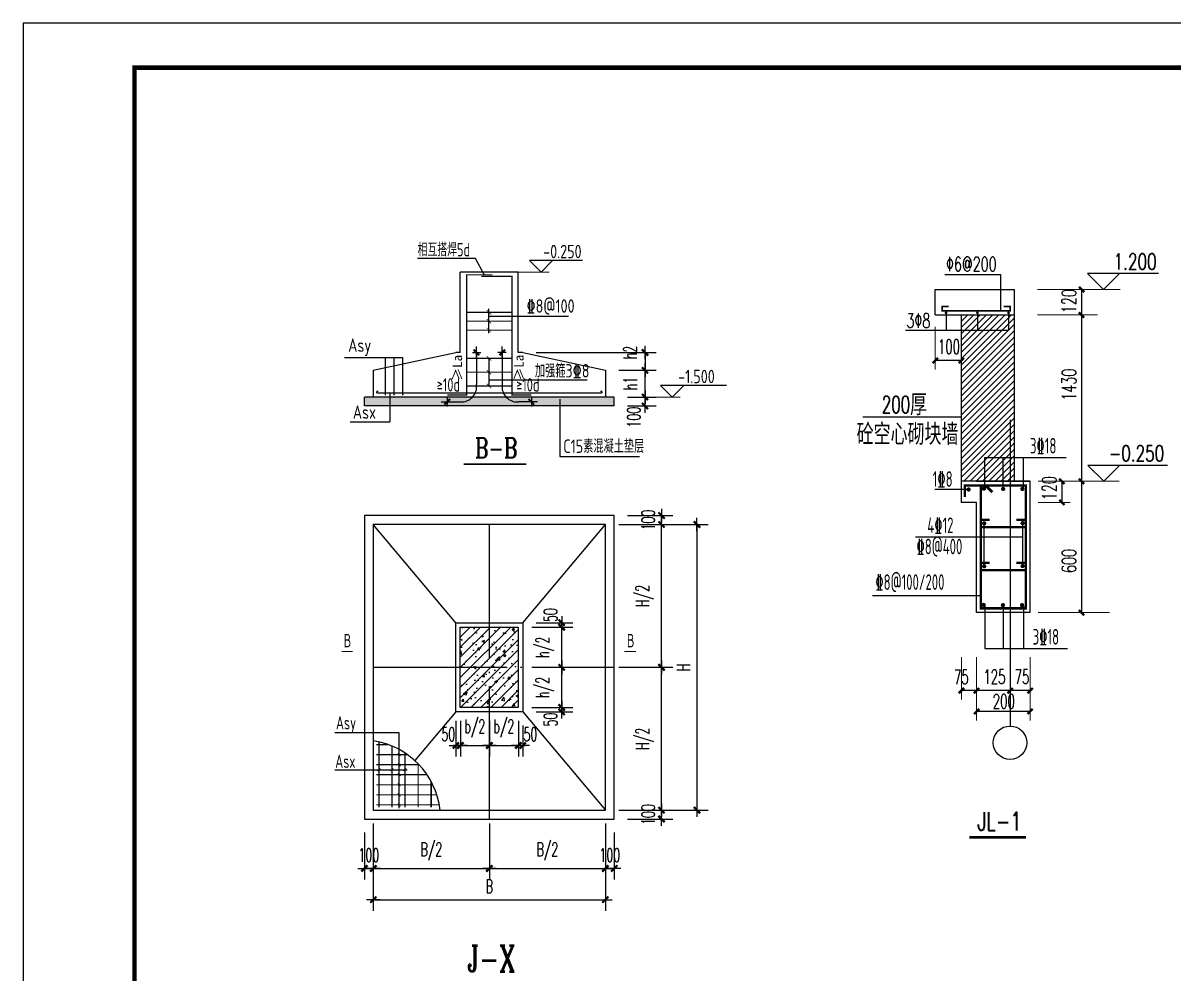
# Model space of a CAD drawing. Extents: x -307088 to 5640332, y -3541089 to -2181377.
# Drawn here: x 5555876 to 5581651, y -3151399 to -3130089 of the extents above; entities that cross this region are included whole.
import ezdxf
from ezdxf.enums import TextEntityAlignment as Align

# ---------------------------------------------------------------- set-up
doc = ezdxf.new("R2010")
doc.units = 0
doc.header["$LTSCALE"] = 100
doc.header["$MEASUREMENT"] = 0
doc.linetypes.add('2', pattern=[1850, 1200, -300, 50, -300])
doc.linetypes.add('DOTE', pattern=[2.42, 2, -0.2, 0.02, -0.2])
doc.layers.get('0').update_dxf_attribs({"linetype": 'CONTINUOUS'})
doc.layers.get('DEFPOINTS').update_dxf_attribs({"linetype": 'CONTINUOUS'})
for name, color, linetype in [('100', 9, 'CONTINUOUS'), ('201', 7, 'CONTINUOUS'), ('202', 1, 'CONTINUOUS'), ('205', 3, 'CONTINUOUS'), ('AXIS', 3, 'CONTINUOUS'), ('AXIS_TEXT', 7, 'CONTINUOUS'), ('DIM', 7, 'CONTINUOUS'), ('DOTE', 1, 'DOTE'), ('PUB_DIM', 3, 'CONTINUOUS'), ('PUB_TEXT', 7, 'CONTINUOUS'), ('PUB_TITLE', 4, 'CONTINUOUS'), ('中文', 2, 'CONTINUOUS'), ('轴线__点划线', 253, '2')]:
    doc.layers.add(name, color=color, linetype=linetype)
doc.layers.add('101', color=3, linetype='CONTINUOUS', lineweight=18)
doc.styles.add('_HZTXT', font='tssdeng.shx', dxfattribs={"width": 0.8, "bigfont": 'HZTXT.shx'})
doc.styles.add('_SIMPLEX', font='SIMPLEX.shx', dxfattribs={"width": 0.8})
doc.styles.add('_SIMPLEX1', font='SIMPLEX1.shx', dxfattribs={"width": 0.6})
doc.styles.add('COMPLEX', font='COMPLEX')
doc.styles.add('DIM_FONT', font='SIMPLEX.shx', dxfattribs={"width": 0.6, "bigfont": 'hztxt.shx'})
doc.styles.add('H1', font='')
doc.styles.get("Standard").update_dxf_attribs({"font": 'tssdeng.shx', "height": 3, "bigfont": 'tssdchn.shx'})
doc.styles.add('TSS', font='tssdeng.shx', dxfattribs={"width": 0.8, "height": 400, "bigfont": 'tssdchn.shx'})
doc.styles.get('H1').set_extended_font_data('SimSun')
doc.dimstyles.new('DIMN', dxfattribs={"dimtxt": 300, "dimasz": 1, "dimexe": 250, "dimexo": 300, "dimgap": 150, "dimtad": 1, "dimdec": 0, "dimzin": 0, "dimdsep": 46, "dimtxsty": 'DIM_FONT', "dimblk": '_DIMX', "dimcen": 0, "dimdle": 100, "dimclrt": 7, "dimadec": 0, "dimazin": 0, "dimtfac": 1, "dimtdec": 0, "dimtix": 1, "dimtmove": 2, "dimatfit": 3, "dimldrblk": '_DIMX', "dimfxl": 1, "dimtolj": 1, "dimtzin": 0, "dimarcsym": 0})

# ---------------------------------------------------------------- blocks, each defined once
blk = doc.blocks.new('_AXISO')
blk.add_circle((0, 0), 0.5)
at = {"layer": 'AXIS_TEXT', "style": 'COMPLEX', "width": 1.041667}
blk.add_attdef('A', text='', height=0.56, dxfattribs=at).set_placement((-0.25, -0.28), (0.25, -0.28), align=Align.FIT)
blk = doc.blocks.new('_DIMX')
blk.add_line((-150, 0), (150, 0))
at = {"const_width": 50}
blk.add_lwpolyline([(-70, -70), (70, 70)], dxfattribs=at)
blk = doc.blocks.new('*D287')
at = {"layer": 'DEFPOINTS', "color": 0, "transparency": 16777216}
for p in [(5567078, -3137471), (5568928, -3137871), (5569817, -3137871)]:
    blk.add_point(p, dxfattribs=at)
at = {"layer": 'PUB_DIM', "color": 0, "lineweight": -2, "transparency": 16777216}
for p, q in [((5567378, -3137471), (5570067, -3137471)), ((5569817, -3137472), (5569817, -3137870)), ((5569228, -3137871), (5570067, -3137871))]:
    blk.add_line(p, q, dxfattribs=at)
for p, rotation in [((5569817, -3137471), 90), ((5569817, -3137871), 270)]:
    blk.add_blockref('_DIMX', p, dxfattribs=dict(at, rotation=rotation))
at = {"layer": 'PUB_DIM', "color": 7, "transparency": 16777216, "insert": (5569484, -3137471), "char_height": 300, "attachment_point": 5, "rotation": 90, "style": 'DIM_FONT'}
blk.add_mtext('\\A1;h2', dxfattribs=at)
blk = doc.blocks.new('*D289')
at = {"layer": 'DEFPOINTS', "color": 0, "transparency": 16777216}
for p in [(5569128, -3138471), (5569817, -3138471), (5569128, -3138671)]:
    blk.add_point(p, dxfattribs=at)
at = {"layer": 'PUB_DIM', "color": 0, "lineweight": -2, "transparency": 16777216}
for p, q in [((5569428, -3138471), (5570067, -3138471)), ((5569817, -3138470), (5569817, -3138469)), ((5569817, -3138671), (5569817, -3138471)), ((5569428, -3138671), (5570067, -3138671)), ((5569817, -3138672), (5569817, -3138673))]:
    blk.add_line(p, q, dxfattribs=at)
for p, rotation in [((5569817, -3138471), 270), ((5569817, -3138671), 90)]:
    blk.add_blockref('_DIMX', p, dxfattribs=dict(at, rotation=rotation))
at = {"layer": 'PUB_DIM', "color": 7, "transparency": 16777216, "insert": (5569567, -3138921), "char_height": 300, "attachment_point": 5, "rotation": 90, "style": 'DIM_FONT'}
blk.add_mtext('\\A1;100', dxfattribs=at)
blk = doc.blocks.new('_ARCHTICK')
at = {"color": 0, "linetype": 'ByBlock', "const_width": 0.15}
blk.add_lwpolyline([(-0.5, -0.5), (0.5, 0.5)], dxfattribs=at)
blk = doc.blocks.new('*D290')
at = {"layer": 'DEFPOINTS', "color": 0, "transparency": 16777216}
for p in [(5568928, -3141327), (5568928, -3147727), (5570982, -3147727)]:
    blk.add_point(p, dxfattribs=at)
at = {"layer": 'PUB_DIM', "color": 0, "lineweight": -2, "transparency": 16777216}
for p, q in [((5569228, -3141327), (5571232, -3141327)), ((5570982, -3141328), (5570982, -3147726)), ((5569228, -3147727), (5571232, -3147727))]:
    blk.add_line(p, q, dxfattribs=at)
for p, rotation in [((5570982, -3141327), 90), ((5570982, -3147727), 270)]:
    blk.add_blockref('_DIMX', p, dxfattribs=dict(at, rotation=rotation))
at = {"layer": 'PUB_DIM', "color": 7, "transparency": 16777216, "insert": (5570682, -3144527), "char_height": 300, "attachment_point": 5, "rotation": 90, "style": 'DIM_FONT'}
blk.add_mtext('\\A1;H', dxfattribs=at)
blk = doc.blocks.new('*D291')
at = {"layer": 'DEFPOINTS', "color": 0, "transparency": 16777216}
for p in [(5568928, -3147727), (5570187, -3147727), (5569128, -3147927)]:
    blk.add_point(p, dxfattribs=at)
at = {"layer": 'PUB_DIM', "color": 0, "lineweight": -2, "transparency": 16777216}
for p, q in [((5569228, -3147727), (5570437, -3147727)), ((5570187, -3147726), (5570187, -3147725)), ((5570187, -3147927), (5570187, -3147727)), ((5569428, -3147927), (5570437, -3147927)), ((5570187, -3147928), (5570187, -3147929))]:
    blk.add_line(p, q, dxfattribs=at)
for p, rotation in [((5570187, -3147727), 270), ((5570187, -3147927), 90)]:
    blk.add_blockref('_DIMX', p, dxfattribs=dict(at, rotation=rotation))
at = {"layer": 'PUB_DIM', "color": 7, "transparency": 16777216, "insert": (5569887, -3147827), "char_height": 300, "attachment_point": 5, "rotation": 90, "style": 'DIM_FONT'}
blk.add_mtext('\\A1;100', dxfattribs=at)
blk = doc.blocks.new('*D292')
at = {"layer": 'DEFPOINTS', "color": 0, "transparency": 16777216}
for p in [(5568928, -3141327), (5569128, -3141127), (5570187, -3141127)]:
    blk.add_point(p, dxfattribs=at)
at = {"layer": 'PUB_DIM', "color": 0, "lineweight": -2, "transparency": 16777216}
for p, q in [((5569228, -3141327), (5570437, -3141327)), ((5569428, -3141127), (5570437, -3141127)), ((5570187, -3141126), (5570187, -3141125)), ((5570187, -3141327), (5570187, -3141127)), ((5570187, -3141328), (5570187, -3141329))]:
    blk.add_line(p, q, dxfattribs=at)
for p, rotation in [((5570187, -3141127), 270), ((5570187, -3141327), 90)]:
    blk.add_blockref('_DIMX', p, dxfattribs=dict(at, rotation=rotation))
at = {"layer": 'PUB_DIM', "color": 7, "transparency": 16777216, "insert": (5569887, -3141227), "char_height": 300, "attachment_point": 5, "rotation": 90, "style": 'DIM_FONT'}
blk.add_mtext('\\A1;100', dxfattribs=at)
blk = doc.blocks.new('*D293')
at = {"layer": 'DEFPOINTS', "color": 0, "transparency": 16777216}
for p in [(5568928, -3141327), (5570187, -3141327), (5568928, -3144527)]:
    blk.add_point(p, dxfattribs=at)
at = {"layer": 'PUB_DIM', "color": 0, "lineweight": -2, "transparency": 16777216}
for p, q in [((5569228, -3141327), (5570437, -3141327)), ((5570187, -3144526), (5570187, -3141328)), ((5569228, -3144527), (5570437, -3144527))]:
    blk.add_line(p, q, dxfattribs=at)
for p, rotation in [((5570187, -3141327), 90), ((5570187, -3144527), 270)]:
    blk.add_blockref('_DIMX', p, dxfattribs=dict(at, rotation=rotation))
at = {"layer": 'PUB_DIM', "color": 7, "transparency": 16777216, "insert": (5569808, -3142927), "char_height": 300, "attachment_point": 5, "rotation": 90, "style": 'DIM_FONT'}
blk.add_mtext('\\A1;H/2', dxfattribs=at)
blk = doc.blocks.new('*D294')
at = {"layer": 'DEFPOINTS', "color": 0, "transparency": 16777216}
for p in [(5568928, -3144527), (5570187, -3144527), (5568928, -3147727)]:
    blk.add_point(p, dxfattribs=at)
at = {"layer": 'PUB_DIM', "color": 0, "lineweight": -2, "transparency": 16777216}
for p, q in [((5569228, -3144527), (5570437, -3144527)), ((5570187, -3147726), (5570187, -3144528)), ((5569228, -3147727), (5570437, -3147727))]:
    blk.add_line(p, q, dxfattribs=at)
for p, rotation in [((5570187, -3144527), 90), ((5570187, -3147727), 270)]:
    blk.add_blockref('_DIMX', p, dxfattribs=dict(at, rotation=rotation))
at = {"layer": 'PUB_DIM', "color": 7, "transparency": 16777216, "insert": (5569808, -3146127), "char_height": 300, "attachment_point": 5, "rotation": 90, "style": 'DIM_FONT'}
blk.add_mtext('\\A1;H/2', dxfattribs=at)
blk = doc.blocks.new('*D296')
at = {"layer": 'DEFPOINTS', "color": 0, "transparency": 16777216}
for p in [(5568928, -3147727), (5569128, -3147927), (5569128, -3149034)]:
    blk.add_point(p, dxfattribs=at)
at = {"layer": 'PUB_DIM', "color": 0, "lineweight": -2, "transparency": 16777216}
for p, q in [((5568928, -3148027), (5568928, -3149284)), ((5569128, -3148227), (5569128, -3149284)), ((5568927, -3149034), (5568926, -3149034)), ((5568928, -3149034), (5569128, -3149034)), ((5569129, -3149034), (5569130, -3149034))]:
    blk.add_line(p, q, dxfattribs=at)
blk.add_blockref('_DIMX', (5568928, -3149034), dxfattribs=at)
at = {"layer": 'PUB_DIM', "color": 0, "lineweight": -2, "transparency": 16777216, "rotation": 180}
blk.add_blockref('_DIMX', (5569128, -3149034), dxfattribs=at)
at = {"layer": 'PUB_DIM', "color": 7, "transparency": 16777216, "insert": (5569028, -3148734), "char_height": 300, "attachment_point": 5, "style": 'DIM_FONT'}
blk.add_mtext('\\A1;100', dxfattribs=at)
blk = doc.blocks.new('*D297')
at = {"layer": 'DEFPOINTS', "color": 0, "transparency": 16777216}
for p in [(5566328, -3147727), (5568928, -3147727), (5568928, -3149034)]:
    blk.add_point(p, dxfattribs=at)
at = {"layer": 'PUB_DIM', "color": 0, "lineweight": -2, "transparency": 16777216}
for p, q in [((5566328, -3148027), (5566328, -3149284)), ((5568928, -3148027), (5568928, -3149284)), ((5566329, -3149034), (5568927, -3149034))]:
    blk.add_line(p, q, dxfattribs=at)
at = {"layer": 'PUB_DIM', "color": 0, "lineweight": -2, "transparency": 16777216, "rotation": 180}
blk.add_blockref('_DIMX', (5566328, -3149034), dxfattribs=at)
at = {"layer": 'PUB_DIM', "color": 0, "lineweight": -2, "transparency": 16777216}
blk.add_blockref('_DIMX', (5568928, -3149034), dxfattribs=at)
at = {"layer": 'PUB_DIM', "color": 7, "transparency": 16777216, "insert": (5567628, -3148655), "char_height": 300, "attachment_point": 5, "style": 'DIM_FONT'}
blk.add_mtext('\\A1;B/2', dxfattribs=at)
blk = doc.blocks.new('*D298')
at = {"layer": 'DEFPOINTS', "color": 0, "transparency": 16777216}
for p in [(5563728, -3147727), (5566328, -3147727), (5566328, -3149034)]:
    blk.add_point(p, dxfattribs=at)
at = {"layer": 'PUB_DIM', "color": 0, "lineweight": -2, "transparency": 16777216}
for p, q in [((5563728, -3148027), (5563728, -3149284)), ((5566328, -3148027), (5566328, -3149284)), ((5563729, -3149034), (5566327, -3149034))]:
    blk.add_line(p, q, dxfattribs=at)
at = {"layer": 'PUB_DIM', "color": 0, "lineweight": -2, "transparency": 16777216, "rotation": 180}
blk.add_blockref('_DIMX', (5563728, -3149034), dxfattribs=at)
at = {"layer": 'PUB_DIM', "color": 0, "lineweight": -2, "transparency": 16777216}
blk.add_blockref('_DIMX', (5566328, -3149034), dxfattribs=at)
at = {"layer": 'PUB_DIM', "color": 7, "transparency": 16777216, "insert": (5565028, -3148655), "char_height": 300, "attachment_point": 5, "style": 'DIM_FONT'}
blk.add_mtext('\\A1;B/2', dxfattribs=at)
blk = doc.blocks.new('*D299')
at = {"layer": 'DEFPOINTS', "color": 0, "transparency": 16777216}
for p in [(5563728, -3147727), (5563528, -3147927), (5563728, -3149034)]:
    blk.add_point(p, dxfattribs=at)
at = {"layer": 'PUB_DIM', "color": 0, "lineweight": -2, "transparency": 16777216}
for p, q in [((5563728, -3148027), (5563728, -3149284)), ((5563528, -3148227), (5563528, -3149284)), ((5563527, -3149034), (5563526, -3149034)), ((5563528, -3149034), (5563728, -3149034)), ((5563729, -3149034), (5563730, -3149034))]:
    blk.add_line(p, q, dxfattribs=at)
blk.add_blockref('_DIMX', (5563528, -3149034), dxfattribs=at)
at = {"layer": 'PUB_DIM', "color": 0, "lineweight": -2, "transparency": 16777216, "rotation": 180}
blk.add_blockref('_DIMX', (5563728, -3149034), dxfattribs=at)
at = {"layer": 'PUB_DIM', "color": 7, "transparency": 16777216, "insert": (5563628, -3148734), "char_height": 300, "attachment_point": 5, "style": 'DIM_FONT'}
blk.add_mtext('\\A1;100', dxfattribs=at)
blk = doc.blocks.new('*D300')
at = {"layer": 'DEFPOINTS', "color": 0, "transparency": 16777216}
for p in [(5566978, -3143627), (5567078, -3143527), (5567950, -3143527)]:
    blk.add_point(p, dxfattribs=at)
at = {"layer": 'PUB_DIM', "color": 0, "lineweight": -2, "transparency": 16777216}
for p, q in [((5567278, -3143627), (5568200, -3143627)), ((5567378, -3143527), (5568200, -3143527)), ((5567950, -3143526), (5567950, -3143525)), ((5567950, -3143627), (5567950, -3143527)), ((5567950, -3143628), (5567950, -3143629))]:
    blk.add_line(p, q, dxfattribs=at)
for p, rotation in [((5567950, -3143527), 270), ((5567950, -3143627), 90)]:
    blk.add_blockref('_DIMX', p, dxfattribs=dict(at, rotation=rotation))
at = {"layer": 'PUB_DIM', "color": 7, "transparency": 16777216, "insert": (5567700, -3143357), "char_height": 300, "attachment_point": 5, "rotation": 90, "style": 'DIM_FONT'}
blk.add_mtext('\\A1;50', dxfattribs=at)
blk = doc.blocks.new('*D301')
at = {"layer": 'DEFPOINTS', "color": 0, "transparency": 16777216}
for p in [(5566978, -3143627), (5567950, -3143627), (5566978, -3144527)]:
    blk.add_point(p, dxfattribs=at)
at = {"layer": 'PUB_DIM', "color": 0, "lineweight": -2, "transparency": 16777216}
for p, q in [((5567278, -3143627), (5568200, -3143627)), ((5567950, -3144526), (5567950, -3143628)), ((5567278, -3144527), (5568200, -3144527))]:
    blk.add_line(p, q, dxfattribs=at)
for p, rotation in [((5567950, -3143627), 90), ((5567950, -3144527), 270)]:
    blk.add_blockref('_DIMX', p, dxfattribs=dict(at, rotation=rotation))
at = {"layer": 'PUB_DIM', "color": 7, "transparency": 16777216, "insert": (5567571, -3144077), "char_height": 300, "attachment_point": 5, "rotation": 90, "style": 'DIM_FONT'}
blk.add_mtext('\\A1;h/2', dxfattribs=at)
blk = doc.blocks.new('*D302')
at = {"layer": 'DEFPOINTS', "color": 0, "transparency": 16777216}
for p in [(5566978, -3144527), (5567950, -3144527), (5566978, -3145427)]:
    blk.add_point(p, dxfattribs=at)
at = {"layer": 'PUB_DIM', "color": 0, "lineweight": -2, "transparency": 16777216}
for p, q in [((5567278, -3144527), (5568200, -3144527)), ((5567950, -3145426), (5567950, -3144528)), ((5567278, -3145427), (5568200, -3145427))]:
    blk.add_line(p, q, dxfattribs=at)
for p, rotation in [((5567950, -3144527), 90), ((5567950, -3145427), 270)]:
    blk.add_blockref('_DIMX', p, dxfattribs=dict(at, rotation=rotation))
at = {"layer": 'PUB_DIM', "color": 7, "transparency": 16777216, "insert": (5567571, -3144977), "char_height": 300, "attachment_point": 5, "rotation": 90, "style": 'DIM_FONT'}
blk.add_mtext('\\A1;h/2', dxfattribs=at)
blk = doc.blocks.new('*D303')
at = {"layer": 'DEFPOINTS', "color": 0, "transparency": 16777216}
for p in [(5566978, -3145427), (5567950, -3145427), (5567078, -3145527)]:
    blk.add_point(p, dxfattribs=at)
at = {"layer": 'PUB_DIM', "color": 0, "lineweight": -2, "transparency": 16777216}
for p, q in [((5567278, -3145427), (5568200, -3145427)), ((5567950, -3145426), (5567950, -3145425)), ((5567950, -3145527), (5567950, -3145427)), ((5567378, -3145527), (5568200, -3145527)), ((5567950, -3145528), (5567950, -3145529))]:
    blk.add_line(p, q, dxfattribs=at)
for p, rotation in [((5567950, -3145427), 270), ((5567950, -3145527), 90)]:
    blk.add_blockref('_DIMX', p, dxfattribs=dict(at, rotation=rotation))
at = {"layer": 'PUB_DIM', "color": 7, "transparency": 16777216, "insert": (5567700, -3145697), "char_height": 300, "attachment_point": 5, "rotation": 90, "style": 'DIM_FONT'}
blk.add_mtext('\\A1;50', dxfattribs=at)
blk = doc.blocks.new('*D304')
at = {"layer": 'DEFPOINTS', "color": 0, "transparency": 16777216}
for p in [(5566978, -3145427), (5567078, -3145527), (5567078, -3146278)]:
    blk.add_point(p, dxfattribs=at)
at = {"layer": 'PUB_DIM', "color": 0, "lineweight": -2, "transparency": 16777216}
for p, q in [((5566978, -3145727), (5566978, -3146528)), ((5567078, -3145827), (5567078, -3146528)), ((5566977, -3146278), (5566976, -3146278)), ((5566978, -3146278), (5567078, -3146278)), ((5567079, -3146278), (5567080, -3146278))]:
    blk.add_line(p, q, dxfattribs=at)
blk.add_blockref('_DIMX', (5566978, -3146278), dxfattribs=at)
at = {"layer": 'PUB_DIM', "color": 0, "lineweight": -2, "transparency": 16777216, "rotation": 180}
blk.add_blockref('_DIMX', (5567078, -3146278), dxfattribs=at)
at = {"layer": 'PUB_DIM', "color": 7, "transparency": 16777216, "insert": (5567248, -3146028), "char_height": 300, "attachment_point": 5, "style": 'DIM_FONT'}
blk.add_mtext('\\A1;50', dxfattribs=at)
blk = doc.blocks.new('*D305')
at = {"layer": 'DEFPOINTS', "color": 0, "transparency": 16777216}
for p in [(5566328, -3145427), (5566978, -3145427), (5566978, -3146278)]:
    blk.add_point(p, dxfattribs=at)
at = {"layer": 'PUB_DIM', "color": 0, "lineweight": -2, "transparency": 16777216}
for p, q in [((5566328, -3145727), (5566328, -3146528)), ((5566978, -3145727), (5566978, -3146528)), ((5566327, -3146278), (5566326, -3146278)), ((5566328, -3146278), (5566978, -3146278)), ((5566979, -3146278), (5566980, -3146278))]:
    blk.add_line(p, q, dxfattribs=at)
blk.add_blockref('_DIMX', (5566328, -3146278), dxfattribs=at)
at = {"layer": 'PUB_DIM', "color": 0, "lineweight": -2, "transparency": 16777216, "rotation": 180}
blk.add_blockref('_DIMX', (5566978, -3146278), dxfattribs=at)
at = {"layer": 'PUB_DIM', "color": 7, "transparency": 16777216, "insert": (5566653, -3145899), "char_height": 300, "attachment_point": 5, "style": 'DIM_FONT'}
blk.add_mtext('\\A1;b/2', dxfattribs=at)
blk = doc.blocks.new('*D306')
at = {"layer": 'DEFPOINTS', "color": 0, "transparency": 16777216}
for p in [(5565678, -3145427), (5566328, -3145427), (5566328, -3146278)]:
    blk.add_point(p, dxfattribs=at)
at = {"layer": 'PUB_DIM', "color": 0, "lineweight": -2, "transparency": 16777216}
for p, q in [((5565678, -3145727), (5565678, -3146528)), ((5566328, -3145727), (5566328, -3146528)), ((5565677, -3146278), (5565676, -3146278)), ((5565678, -3146278), (5566328, -3146278)), ((5566329, -3146278), (5566330, -3146278))]:
    blk.add_line(p, q, dxfattribs=at)
blk.add_blockref('_DIMX', (5565678, -3146278), dxfattribs=at)
at = {"layer": 'PUB_DIM', "color": 0, "lineweight": -2, "transparency": 16777216, "rotation": 180}
blk.add_blockref('_DIMX', (5566328, -3146278), dxfattribs=at)
at = {"layer": 'PUB_DIM', "color": 7, "transparency": 16777216, "insert": (5566003, -3145899), "char_height": 300, "attachment_point": 5, "style": 'DIM_FONT'}
blk.add_mtext('\\A1;b/2', dxfattribs=at)
blk = doc.blocks.new('*D307')
at = {"layer": 'DEFPOINTS', "color": 0, "transparency": 16777216}
for p in [(5565578, -3145427), (5565678, -3145427), (5565678, -3146278)]:
    blk.add_point(p, dxfattribs=at)
at = {"layer": 'PUB_DIM', "color": 0, "lineweight": -2, "transparency": 16777216}
for p, q in [((5565578, -3145727), (5565578, -3146528)), ((5565678, -3145727), (5565678, -3146528)), ((5565577, -3146278), (5565576, -3146278)), ((5565578, -3146278), (5565678, -3146278)), ((5565679, -3146278), (5565680, -3146278))]:
    blk.add_line(p, q, dxfattribs=at)
blk.add_blockref('_DIMX', (5565578, -3146278), dxfattribs=at)
at = {"layer": 'PUB_DIM', "color": 0, "lineweight": -2, "transparency": 16777216, "rotation": 180}
blk.add_blockref('_DIMX', (5565678, -3146278), dxfattribs=at)
at = {"layer": 'PUB_DIM', "color": 7, "transparency": 16777216, "insert": (5565408, -3146028), "char_height": 300, "attachment_point": 5, "style": 'DIM_FONT'}
blk.add_mtext('\\A1;50', dxfattribs=at)

msp = doc.modelspace()

# ---------------------------------------------------------------- hatches: boundary and pattern name
h = msp.add_hatch()
h.set_pattern_fill('ANSI31', color=256, scale=792, style=0)
h.set_pattern_definition([(45, (5940042.75, -2046854.02), (-70.003571, 70.003571), [])])
h.paths.add_polyline_path([(5578095.1, -3136624.8), (5577963.8, -3136624.8), (5577963.8, -3136974.9), (5576907.1, -3136974.9), (5576907.1, -3140352.3), (5577090, -3140352.3), (5577090, -3139818.9), (5578095.1, -3139818.9)])
h.paths.add_polyline_path([(5577087.9, -3136624.8), (5576945.2, -3136624.8), (5576907.1, -3136624.8), (5576907.1, -3136974.9), (5577087.9, -3136974.9)], flags=17)
h.paths.add_polyline_path([(5577500.7, -3136624.8), (5577087.9, -3136624.8), (5577087.9, -3136974.9), (5577500.7, -3136974.9)], flags=17)
h.paths.add_polyline_path([(5577963.8, -3136624.8), (5577500.7, -3136624.8), (5577500.7, -3136974.9), (5577963.8, -3136974.9)], flags=16)
h.paths.add_polyline_path([(5577500.1, -3139818.9), (5577090, -3139818.9), (5577090, -3140352.3), (5577500.1, -3140352.3)], flags=16)
h.paths.add_polyline_path([(5577946.1, -3139818.9), (5577500.1, -3139818.9), (5577500.1, -3140352.3), (5577946.1, -3140352.3)], flags=16)
h.paths.add_polyline_path([(5578095.1, -3139818.9), (5577946.1, -3139818.9), (5577946.1, -3140352.3), (5578095.1, -3140352.3)])
at = {"ltscale": 2}
h = msp.add_hatch(dxfattribs=at)
h.set_pattern_fill('AN33C', color=256, scale=250, style=0)
h.set_pattern_definition([(50, (4183650.53, -2771890.95), (179.315046, -15.688034), [18.75, -206.25]), (355, (4183650.53, -2771890.95), (-34.687833, 188.048033), [15, -165]), (100.4514, (4183665.47, -2771892.25), (144.627345, 172.359886), [15.935047, -175.285528]), (46.1842, (4183650.53, -2771840.95), (266.810262, -41.379754), [28.125, -309.375]), (96.6356, (4183672.76, -2771844.4), (233.665676, 243.52947), [23.90257, -262.92825]), (351.1842, (4183650.53, -2771840.95), (233.665486, 243.52965), [22.5, -247.5]), (21, (4183675.53, -2771853.45), (149.226763, -100.654723), [18.75, -206.25]), (326, (4183675.53, -2771853.45), (60.828833, 181.287511), [15, -165]), (71.4514, (4183687.96, -2771861.83), (210.055657, 80.632624), [15.935047, -175.285528]), (37.5, (4183650.53, -2771890.95), (3.0399638, 83.2234635), [0, -163, 0, -167.5, 0, -165.625]), (7.5, (4183650.53, -2771890.95), (65.7673844, 98.602928), [0, -95.5, 0, -159.25, 0, -63.125]), (327.5, (4183594.78, -2771890.95), (133.455609, -5.638718), [0, -62.5, 0, -195, 0, -258.75]), (317.5, (4183569.78, -2771890.95), (145.796542, 25.026246), [0, -81.25, 0, -129.5, 0, -183.75])])
h.paths.add_polyline_path([(5569127.9, -3138671), (5563527.9, -3138671), (5563527.9, -3138471), (5569127.9, -3138471)])
h = msp.add_hatch(dxfattribs=at)
h.set_pattern_fill('AN31C', color=256, scale=800, style=0)
h.set_pattern_definition([(45, (106341.26, -1626249.1), (-113.137085, 113.137085), []), (50, (106341.26, -1626249.1), (573.808146, -50.201708), [60, -660]), (355, (106341.26, -1626249.1), (-111.001067, 601.75371), [48, -528]), (100.4514, (106389.1, -1626253.3), (462.807505, 551.551634), [50.99215, -560.91369]), (46.1842, (106341.26, -1626089.1), (853.79284, -132.41521), [90, -990]), (96.6356, (106412.4, -1626100.1), (747.73016, 779.2943), [76.48823, -841.3704]), (351.1842, (106341.3, -1626089.1), (747.72956, 779.29488), [72, -792]), (21, (106421.26, -1626129.1), (477.52564, -322.095113), [60, -660]), (326, (106421.26, -1626129.1), (194.652266, 580.120036), [48, -528]), (71.4514, (106461.05, -1626155.95), (672.178103, 258.0244), [50.99215, -560.91369]), (37.5, (106341.26, -1626249.1), (9.727884, 266.315083), [0, -521.6, 0, -536, 0, -530]), (7.5, (106341.26, -1626249.1), (210.45563, 315.52937), [0, -305.6, 0, -509.6, 0, -202]), (327.5, (106162.86, -1626249.1), (427.057949, -18.043897), [0, -200, 0, -624, 0, -828]), (317.5, (106082.86, -1626249.1), (466.548935, 80.083986), [0, -260, 0, -414.4, 0, -588])])
h.paths.add_polyline_path([(5565677.9, -3145427.1), (5565677.9, -3143627.1), (5566977.9, -3143627.1), (5566977.9, -3145427.1)])

# ---------------------------------------------------------------- linework, layer by layer
for p, q in [((5568415.4, -3135411.8), (5567227.3, -3135411.8)), ((5567227.3, -3135411.8), (5567486.4, -3135671)), ((5567486.4, -3135671), (5567745.5, -3135411.8)), ((5576323.2, -3136060.4), (5578095.1, -3136060.4)), ((5576323.2, -3136630.6), (5576323.2, -3136060.4)), ((5578095.1, -3139389.4), (5578095.1, -3136060.4)), ((5576323.2, -3136630.6), (5578095.1, -3136630.6)), ((5576907.1, -3140358), (5576907.1, -3136630.6)), ((5578095.1, -3140358), (5578095.1, -3136630.6)), ((5565951.1, -3137471.3), (5566140.2, -3137471.3)), ((5566704.6, -3137471.3), (5566515.5, -3137471.3)), ((5570166.6, -3138211.8), (5570425.7, -3138471)), ((5571643.1, -3138211.8), (5570166.6, -3138211.8)), ((5570425.7, -3138471), (5570684.8, -3138211.8)), ((5565385, -3138486.1), (5565385, -3138680.4)), ((5567270.7, -3138486.1), (5567270.7, -3138680.4)), ((5578448.3, -3140358), (5576907.1, -3140358)), ((5576907.1, -3140833.2), (5576907.1, -3140358)), ((5578448.3, -3143299.8), (5578448.3, -3140358)), ((5577248.3, -3140833.2), (5576907.1, -3140833.2)), ((5577248.3, -3143299.8), (5577248.3, -3140833.2)), ((5577417.5, -3142263.7), (5577417.5, -3141296.2)), ((5578279.3, -3141295.2), (5578279.3, -3142265.4)), ((5578279.3, -3141607.3), (5575879.3, -3141607.3)), ((5574914.3, -3142918.5), (5577343.3, -3142918.5)), ((5578448.3, -3143299.8), (5577248.3, -3143299.8))]:
    msp.add_line(p, q)
for p, q in [((5566977.9, -3135671), (5565677.9, -3135671)), ((5565677.9, -3137471), (5565677.9, -3135671)), ((5566977.9, -3137471), (5566977.9, -3135671)), ((5566319.1, -3137035.8), (5566319.1, -3136492.9)), ((5566319.1, -3136657.3), (5568100.4, -3136657.3)), ((5563727.9, -3137871), (5565577.9, -3137471)), ((5565677.9, -3137471), (5565577.9, -3137471)), ((5567077.9, -3137471), (5566977.9, -3137471)), ((5567077.9, -3137471), (5568927.9, -3137871)), ((5563727.9, -3137871), (5563727.9, -3138471)), ((5568927.9, -3137871), (5568927.9, -3138471)), ((5563527.9, -3138671), (5563527.9, -3138471)), ((5569127.9, -3138471), (5563527.9, -3138471)), ((5569127.9, -3138671), (5569127.9, -3138471)), ((5569127.9, -3138671), (5563527.9, -3138671)), ((5565520, -3138577.6), (5565676.9, -3138577.6)), ((5567135.7, -3138577.6), (5566978.8, -3138577.6)), ((5563527.9, -3141127.1), (5563527.9, -3147927.1)), ((5569127.9, -3141127.1), (5563527.9, -3141127.1)), ((5565577.9, -3143527.1), (5563727.9, -3141327.1)), ((5563727.9, -3141327.1), (5563727.9, -3147727.1)), ((5568927.9, -3141327.1), (5563727.9, -3141327.1)), ((5567077.9, -3143527.1), (5568927.9, -3141327.1)), ((5568927.9, -3147727.1), (5568927.9, -3141327.1)), ((5569127.9, -3147927.1), (5569127.9, -3141127.1)), ((5565577.9, -3145527.1), (5565577.9, -3143527.1)), ((5565577.9, -3143527.1), (5567077.9, -3143527.1)), ((5565677.9, -3145427.1), (5565677.9, -3143627.1)), ((5565677.9, -3143627.1), (5566977.9, -3143627.1)), ((5566977.9, -3143627.1), (5566977.9, -3145427.1)), ((5567077.9, -3143527.1), (5567077.9, -3145527.1)), ((5566977.9, -3145427.1), (5565677.9, -3145427.1)), ((5565577.9, -3145527.1), (5564660.8, -3146617.6)), ((5567077.9, -3145527.1), (5565577.9, -3145527.1)), ((5567077.9, -3145527.1), (5568927.9, -3147727.1)), ((5563727.9, -3147727.1), (5568927.9, -3147727.1)), ((5563527.9, -3147927.1), (5569127.9, -3147927.1))]:
    msp.add_line(p, q, dxfattribs=at)
at = {"linetype": 'Continuous'}
for p, q in [((5576565.5, -3136573.6), (5576565.5, -3136980.7)), ((5577267.3, -3136573.6), (5577267.3, -3136980.7)), ((5577963.8, -3136573.6), (5577963.8, -3136980.7)), ((5577963.8, -3136980.7), (5575658.4, -3136980.7)), ((5566319.1, -3137603.1), (5566319.1, -3138225.7)), ((5566319.1, -3138082.6), (5568518.2, -3138082.6)), ((5576907.1, -3138922.7), (5574696.2, -3138922.7)), ((5577248.3, -3140358), (5578448.3, -3140358))]:
    msp.add_line(p, q, dxfattribs=at)
at = {"color": 0, "linetype": 'ByBlock'}
for p, q in [((5566040, -3137472.2), (5566040, -3138191.7)), ((5566615.7, -3137472.2), (5566615.7, -3138191.7))]:
    msp.add_line(p, q, dxfattribs=at)
for points in [[(5566221.6, -3135742.1), (5566017.5, -3135368.1), (5564721.2, -3135368.1)], [(5581323.9, -3135704.7), (5579737.8, -3135704.7), (5580093.5, -3136060.4), (5580449.2, -3135704.7)], [(5577431.2, -3140499.9), (5577431.2, -3139824.6), (5579256.9, -3139824.6)], [(5577841.3, -3140499.9), (5577841.3, -3139824.6)], [(5578299.3, -3140499.9), (5578299.3, -3139824.6)], [(5581530.5, -3140002.3), (5579742, -3140002.3), (5580097.7, -3140358), (5580453.4, -3140002.3)], [(5577082.1, -3140541.9), (5576309.3, -3140541.9)]]:
    msp.add_lwpolyline(points)
at = {"linetype": 'Continuous'}
msp.add_lwpolyline([(5576538.6, -3135721.5), (5577787.7, -3135721.5), (5577787.7, -3136536.7)], dxfattribs=at)
msp.add_lwpolyline([(5577857.5, -3136441.7, 35.6, 35.6, 0), (5578000.1, -3136441.7, 35.6, 35.6, 0), (5578000.1, -3136536.7, 35.6, 35.6, 0), (5576479.8, -3136536.7, 35.6, 35.6, 0), (5576479.8, -3136441.7, 35.6, 35.6, 0), (5576622.3, -3136441.7, 0, 0, 0)], format="xyseb", dxfattribs=at)
at = {"linetype": 'Continuous', "const_width": 29.7}
for points in [[(5576550.3, -3136583.5, 1), (5576580, -3136583.5, 1)], [(5577252.1, -3136583.5, 1), (5577281.8, -3136583.5, 1)], [(5577950.5, -3136583.5, 1), (5577980.2, -3136583.5, 1)]]:
    msp.add_lwpolyline(points, format="xyb", close=True, dxfattribs=at)
at = {"color": 1, "const_width": 53.5, "elevation": 0}
for points in [[(5577431.2, -3140453.1), (5577343.3, -3140453.1), (5577343.3, -3143204.8), (5578353.2, -3143204.8), (5578353.2, -3140453.1), (5576988, -3140453.1), (5576988, -3140711.5)], [(5577545.3, -3141222.4), (5577343.3, -3141222.4), (5577343.3, -3141388.6), (5578353.2, -3141388.6), (5578353.2, -3141222.4), (5578139.3, -3141222.4)], [(5577545.3, -3142184.7), (5577343.3, -3142184.7), (5577343.3, -3142350.9), (5578353.2, -3142350.9), (5578353.2, -3142184.7), (5578139.3, -3142184.7)]]:
    msp.add_lwpolyline(points, dxfattribs=at)
at = {"color": 1, "const_width": 47.5}
for points in [[(5577046.3, -3140542.1, 1), (5577093.8, -3140542.1, 1)], [(5577436.1, -3140523.2, 1), (5577388.6, -3140523.2, 1)], [(5577868.3, -3140529.4, 1), (5577820.8, -3140529.4, 1)], [(5578297.9, -3140529.4, 1), (5578250.4, -3140529.4, 1)]]:
    msp.add_lwpolyline(points, format="xyb", close=True, dxfattribs=at)
at = {"color": 1, "const_width": 53.5, "elevation": 0}
msp.add_lwpolyline([(5578353.2, -3143204.8), (5578353.2, -3140453.1), (5577343.3, -3140453.1), (5577343.3, -3143204.8)], close=True, dxfattribs=at)
at = {"color": 1, "const_width": 53.5}
for points in [[(5577444.8, -3140453.1), (5577596.6, -3140604.9)], [(5577482.4, -3140476.8), (5577603.5, -3140598)]]:
    msp.add_lwpolyline(points, dxfattribs=at)
at = {"color": 1, "const_width": 47.5, "elevation": 0}
for points in [[(5577393.7, -3141301.4, 1), (5577441.3, -3141301.4, 1)], [(5578255.5, -3141295.2, 1), (5578303, -3141295.2, 1)], [(5577393.7, -3142263.7, 1), (5577441.3, -3142263.7, 1)], [(5578255.5, -3142257.5, 1), (5578303, -3142257.5, 1)], [(5577429.9, -3143128.5, -1), (5577382.4, -3143128.5, -1)], [(5577862.2, -3143134.6, -1), (5577814.6, -3143134.6, -1)], [(5578291.7, -3143134.6, -1), (5578244.2, -3143134.6, -1)]]:
    msp.add_lwpolyline(points, format="xyb", close=True, dxfattribs=at)
at = {"elevation": 0}
for points in [[(5577431.2, -3143157.9), (5577431.2, -3144102.1), (5579284.9, -3144102.1)], [(5577841.3, -3143157.9), (5577841.3, -3144102.1)], [(5578299.3, -3143157.9), (5578299.3, -3144102.1)]]:
    msp.add_lwpolyline(points, dxfattribs=at)
at = {"const_width": 20.2}
for points in [[(5563018, -3144173.8), (5563265.6, -3144173.8)], [(5569353.8, -3144173.8), (5569616.7, -3144173.8)]]:
    msp.add_lwpolyline(points, dxfattribs=at)
at = {"const_width": 59.4, "elevation": 0}
msp.add_lwpolyline([(5577084, -3148339), (5578352.3, -3148339)], dxfattribs=at)
for centre, start, end in [((5565705.9, -3138241.1), 265.06943, 8.42683), ((5566949.8, -3138241.1), 171.57317, 274.93057)]:
    msp.add_arc(centre, 337.7, start, end)
at = {"layer": '100'}
for p, q in [((5579601.5, -3136060.4), (5579601.5, -3143301.2)), ((5576907.1, -3137649.9), (5576323.2, -3137649.9)), ((5579159.5, -3140358), (5579159.5, -3140833.2)), ((5578461.3, -3145049.6), (5576907.1, -3145049.6)), ((5578461.3, -3145515.7), (5577248.3, -3145515.7))]:
    msp.add_line(p, q, dxfattribs=at)
at = {"layer": '100', "const_width": 53.5}
for points in [[(5579542.1, -3136001), (5579660.9, -3136119.8)], [(5579542.1, -3136001), (5579660.9, -3136119.8)], [(5579542.1, -3136571.2), (5579660.9, -3136690)], [(5579542.1, -3136571.2), (5579660.9, -3136690)], [(5576382.6, -3137590.5), (5576263.8, -3137709.3)], [(5576382.6, -3137590.5), (5576263.8, -3137709.3)], [(5576966.5, -3137590.5), (5576847.7, -3137709.3)], [(5576966.5, -3137590.5), (5576847.7, -3137709.3)], [(5579100.1, -3140298.6), (5579218.9, -3140417.4)], [(5579100.1, -3140298.6), (5579218.9, -3140417.4)], [(5579542.1, -3140298.6), (5579660.9, -3140417.4)], [(5579542.1, -3140298.6), (5579660.9, -3140417.4)], [(5579100.1, -3140773.8), (5579218.9, -3140892.6)], [(5579100.1, -3140773.8), (5579218.9, -3140892.6)], [(5576966.5, -3144990.2), (5576847.7, -3145109)], [(5576966.5, -3144990.2), (5576847.7, -3145109)]]:
    msp.add_lwpolyline(points, dxfattribs=at)
at = {"layer": '100', "const_width": 53.5, "elevation": 0}
for points in [[(5579542.1, -3143241.8), (5579660.9, -3143360.6)], [(5579542.1, -3143241.8), (5579660.9, -3143360.6)], [(5577307.7, -3144990.2), (5577188.9, -3145109)], [(5577307.7, -3144990.2), (5577188.9, -3145109)], [(5578057.7, -3144990.2), (5577938.9, -3145109)], [(5578057.7, -3144990.2), (5577938.9, -3145109)], [(5578507.7, -3144990.2), (5578388.9, -3145109)], [(5578507.7, -3144990.2), (5578388.9, -3145109)], [(5577307.7, -3145456.3), (5577188.9, -3145575.1)], [(5577307.7, -3145456.3), (5577188.9, -3145575.1)], [(5578507.7, -3145456.3), (5578388.9, -3145575.1)], [(5578507.7, -3145456.3), (5578388.9, -3145575.1)]]:
    msp.add_lwpolyline(points, dxfattribs=at)
at = {"layer": '101'}
for p, q in [((5566977.9, -3135671), (5567667.4, -3135671)), ((5578617, -3136060.4), (5580226.9, -3136060.4)), ((5578617, -3136060.4), (5580226.9, -3136060.4)), ((5578617, -3136060.4), (5580468.6, -3136060.4)), ((5578617, -3136630.6), (5579937.3, -3136630.6)), ((5578617, -3136630.6), (5579937.3, -3136630.6)), ((5578617, -3136630.6), (5579960.9, -3136630.6)), ((5578617, -3136630.6), (5579960.9, -3136630.6)), ((5576323.2, -3136897.2), (5576323.2, -3137850.7)), ((5576323.2, -3136897.2), (5576323.2, -3137850.7)), ((5576323.2, -3136897.2), (5576323.2, -3137850.7)), ((5576907.1, -3136897.2), (5576907.1, -3137850.7)), ((5576907.1, -3136897.2), (5576907.1, -3137850.7)), ((5576907.1, -3136897.2), (5576907.1, -3137850.7)), ((5569917.1, -3138471), (5570606.6, -3138471)), ((5578629, -3140358), (5580226.9, -3140358)), ((5578629, -3140358), (5580447.2, -3140358)), ((5578629, -3140833.2), (5579344.5, -3140833.2)), ((5578629, -3143301.2), (5580226.9, -3143301.2)), ((5576907.1, -3144297), (5576907.1, -3145250.4)), ((5576907.1, -3144297), (5576907.1, -3145250.4)), ((5576907.1, -3144297), (5576907.1, -3145250.4)), ((5577248.3, -3144297), (5577248.3, -3145250.4)), ((5577248.3, -3144297), (5577248.3, -3145250.4)), ((5577998.3, -3144297), (5577998.3, -3145250.4)), ((5578448.3, -3144297), (5578448.3, -3145250.4)), ((5577248.3, -3144763), (5577248.3, -3145716.5)), ((5577248.3, -3144763), (5577248.3, -3145716.5)), ((5578448.3, -3144763), (5578448.3, -3145716.5))]:
    msp.add_line(p, q, dxfattribs=at)
at = {"layer": '101', "linetype": 'Continuous'}
msp.add_line((5576945.2, -3136630.6), (5578095.1, -3136630.6), dxfattribs=at)
at = {"layer": '201'}
msp.add_arc((5563479.5, -3147912.9), 1753, 6.08385, 81.85585, dxfattribs=at)
at = {"layer": '202'}
for points, const_width in [([(5566392.7, -3135733.1), (5565821.3, -3135732.8), (5565821.3, -3138424.9), (5565388.2, -3138424.9)], 27), ([(5567267.6, -3138424.9), (5566834.4, -3138424.9), (5566834.4, -3135764.4), (5566151.9, -3135764.4)], 27), ([(5565803.9, -3136571), (5566834.4, -3136571)], 27), ([(5565803.9, -3136771), (5566834.4, -3136771)], 27), ([(5565803.9, -3136971), (5566834.4, -3136971)], 27), ([(5565803.9, -3137603.1), (5566834.4, -3137603.1)], 27), ([(5565803.9, -3137914.1), (5566834.4, -3137914.1)], 27), ([(5565803.9, -3138223.3), (5566834.4, -3138223.3)], 27), ([(5563802.9, -3138381.1), (5563802.9, -3138343.6)], 27), ([(5563802.9, -3138343.6), (5563840.4, -3138343.6)], 27), ([(5563802.9, -3138381.1), (5568852.9, -3138381.1)], 27), ([(5568852.9, -3138343.6), (5568815.4, -3138343.6)], 27), ([(5568852.9, -3138381.1), (5568852.9, -3138343.6)], 27), ([(5563797.7, -3146258.7), (5564059.7, -3146258.7)], 27), ([(5563854, -3147664.9), (5563854, -3146200.3)], 27), ([(5563797.7, -3146483.7), (5564494.6, -3146483.7)], 27), ([(5564146.5, -3147664.9), (5564146.5, -3146291.7)], 27), ([(5564439, -3147664.9), (5564439, -3146445.7)], 27), ([(5563797.7, -3146708.7), (5564753.5, -3146708.7)], 27), ([(5564731.5, -3147664.9), (5564731.5, -3146685.8)], 27), ([(5563797.7, -3146933.7), (5564933.5, -3146933.7)], 27), ([(5563797.7, -3147158.7), (5565062, -3147158.7)], 27), ([(5565024, -3147664.9), (5565024, -3147083.6)], 40.5), ([(5563797.7, -3147383.7), (5565150.7, -3147383.7)], 27), ([(5563797.7, -3147608.7), (5565205.9, -3147608.7)], 27)]:
    msp.add_lwpolyline(points, dxfattribs=dict(at, const_width=const_width))
at = {"layer": '202', "const_width": 18}
for points in [[(5564006.9, -3138416.8, 1), (5563988.9, -3138416.8, 1), (5564006.9, -3138416.8, 1)], [(5564201.9, -3138416.8, 1), (5564183.9, -3138416.8, 1), (5564201.9, -3138416.8, 1)], [(5564396.9, -3138416.8, 1), (5564378.9, -3138416.8, 1), (5564396.9, -3138416.8, 1)]]:
    msp.add_lwpolyline(points, format="xyb", dxfattribs=at)
at = {"layer": '205'}
for p, q in [((5564387.9, -3137590.9), (5563082.9, -3137590.9)), ((5563997.9, -3138416.8), (5563997.9, -3137590.9)), ((5564192.9, -3138416.8), (5564192.9, -3137590.9)), ((5564387.9, -3138416.8), (5564387.9, -3137590.9)), ((5564095.4, -3138381.1), (5564095.4, -3139024.9)), ((5567908.7, -3138520.8), (5567908.7, -3139804.8)), ((5563211.6, -3139024.9), (5564095.4, -3139024.9)), ((5567908.7, -3139804.8), (5569694.3, -3139804.8)), ((5564307.6, -3145995.3), (5562861.9, -3145995.3)), ((5564307.6, -3147685.9), (5564307.6, -3145995.3)), ((5562861.9, -3146825.3), (5564484, -3146825.3))]:
    msp.add_line(p, q, dxfattribs=at)
at = {"layer": '205', "const_width": 33.7, "elevation": 4203.5}
msp.add_lwpolyline([(5565751.6, -3139973.4), (5567157.4, -3139973.4)], dxfattribs=at)
at = {"layer": '205', "const_width": 20.2}
for points in [[(5564276.7, -3146453.7), (5564336.7, -3146513.7)], [(5563824, -3146855.3), (5563884, -3146795.3)], [(5564117.9, -3146855.3), (5564177.9, -3146795.3)], [(5564276.7, -3146682.8), (5564336.7, -3146742.8)], [(5564409, -3146855.3), (5564469, -3146795.3)], [(5564276.7, -3146904.5), (5564336.7, -3146964.5)]]:
    msp.add_lwpolyline(points, dxfattribs=at)
at = {"layer": 'DIM', "ltscale": 2, "const_width": 20.2}
for points in [[(5564276.7, -3147129.5), (5564336.7, -3147189.5)], [(5564276.7, -3147354.5), (5564336.7, -3147414.5)], [(5564276.7, -3147579.5), (5564336.7, -3147639.5)]]:
    msp.add_lwpolyline(points, dxfattribs=at)
at = {"layer": 'DOTE', "color": 9, "ltscale": 15}
for p, q in [((5566327.9, -3141327.1), (5566327.9, -3147927.1)), ((5563727.9, -3144527.1), (5569127.9, -3144527.1))]:
    msp.add_line(p, q, dxfattribs=at)
at = {"layer": 'PUB_TITLE'}
msp.add_lwpolyline([(5555876.3, -3172089.1), (5615276.3, -3172089.1), (5615276.3, -3130089.1), (5555876.3, -3130089.1)], close=True, dxfattribs=at)
at = {"layer": 'PUB_TITLE', "const_width": 100}
msp.add_lwpolyline([(5558376.3, -3171089.1), (5614276.3, -3171089.1), (5614276.3, -3131089.1), (5558376.3, -3131089.1)], close=True, dxfattribs=at)
at = {"layer": '轴线__点划线'}
msp.add_line((5577998.3, -3138984.9), (5577998.3, -3145842.2), dxfattribs=at)

# ---------------------------------------------------------------- block references
at = {"color": 0, "linetype": 'ByBlock', "yscale": 0.9000000001396984}
for p, xscale, zscale, rotation in [((5566040, -3137471.3), 0.9000000001396984, 0.9000000001396984, 90), ((5566615.7, -3137471.3), -0.9000000001396984, 0.9000000000014552, 270)]:
    msp.add_blockref('_DIMX', p, dxfattribs=dict(at, xscale=xscale, zscale=zscale, rotation=rotation))
at = {"color": 0, "linetype": 'ByBlock'}
for p, xscale, yscale, zscale in [((5565385, -3138577.6), 0.900000000372529, 0.900000000372529, 0.900000000372529), ((5567270.7, -3138577.6), -0.900000000372529, 0.9000000001396984, 0.9000000000014552)]:
    msp.add_blockref('_DIMX', p, dxfattribs=dict(at, xscale=xscale, yscale=yscale, zscale=zscale))
at = {"layer": 'AXIS', "xscale": 750, "yscale": 750, "zscale": 750}
msp.add_blockref('_AXISO', (5577998.3, -3146217.2), dxfattribs=at)
at = {"layer": 'DIM', "ltscale": 2, "xscale": -100, "yscale": 100, "zscale": 100}
for p in [(5566319.1, -3136571), (5566319.1, -3136771), (5566319.1, -3136971), (5566319.1, -3137603.1), (5566319.1, -3137914.1), (5566319.1, -3138223.3)]:
    msp.add_blockref('_ARCHTICK', p, dxfattribs=at)

# ---------------------------------------------------------------- texts
at = {"color": 3, "linetype": 'ByBlock', "style": '_SIMPLEX1'}
for s, height, width, p in [('%%1306@200', 320.76, 0.65, (5576562.8, -3135652.9)), ('1.200', 356.4, 0.7, (5580321.4, -3135613.2)), ('3%%1308', 320.76, 0.65, (5575675.6, -3136918.2)), ('100', 320.76, 0.6, (5576381.7, -3137501.3)), ('-0.250', 356.4, 0.7, (5580213.8, -3139909.9)), ('75', 320.76, 0.6, (5576742.6, -3144901.1)), ('125', 320.76, 0.6, (5577401.2, -3144900.1)), ('75', 320.76, 0.6, (5578102.2, -3144900.1)), ('200', 320.76, 0.6, (5577611.8, -3145451.6))]:
    msp.add_text(s, height=height, dxfattribs=dict(at, width=width)).set_placement(p)
at = {"color": 3, "linetype": 'ByBlock', "style": '_SIMPLEX1', "width": 0.65}
for s, p in [('120', (5579481.1, -3136590.5)), ('1430', (5579481.1, -3138551)), ('120', (5579039.1, -3140780.6)), ('600', (5579481.1, -3142412))]:
    msp.add_text(s, height=320.76, rotation=90, dxfattribs=at).set_placement(p)
for s, height, style, width, p in [('200', 380.16, '_SIMPLEX', 0.65, (5575124.7, -3138828.5)), ('厚', 475.2, '_HZTXT', 0.8, (5575757.1, -3138881)), ('砼空心砌块墙', 475.2, '_HZTXT', 0.8, (5574560.6, -3139543.8)), ('JL-1', 415.8, 'COMPLEX', 0.7, (5577268.5, -3148185.9))]:
    msp.add_text(s, height=height, dxfattribs=dict(style=style, width=width)).set_placement(p)
at = {"color": 2, "linetype": 'Continuous', "style": 'COMPLEX', "width": 0.7}
for s, height, p in [('B-B', 449.69, (5566007.9, -3139835.6, 4203.5)), ('J-X', 582.93, (5565837.5, -3151345.6, -1035.8))]:
    msp.add_text(s, height=height, dxfattribs=at).set_placement(p)
at = {"color": 3, "linetype": 'ByBlock', "width": 0.62}
for s, p in [('3%%13218', (5578445.3, -3139736.7)), ('1%%1328', (5576265.6, -3140483.2)), ('4%%13212', (5576144.5, -3141518.6)), ('%%1328@400', (5575901.8, -3141994.6)), ('%%1328@100/200', (5574979.3, -3142792.1)), ('3%%13218', (5578505.6, -3144018.2))]:
    msp.add_text(s, height=350, dxfattribs=at).set_placement(p)
at = {"layer": 'PUB_TEXT', "style": 'TSS', "width": 0.8}
for s, p in [('-0.250', (5567535.7, -3135360)), ('\x848@100', (5567160.2, -3136580.8)), ('Asy', (5563164.6, -3137458.4)), ('加强箍3\x848', (5567348.9, -3138032.6)), ('-1.500', (5570561.7, -3138160)), ('Asx', (5563269.6, -3138957.5)), ('C15素混凝土垫层', (5567986.2, -3139722.3))]:
    msp.add_text(s, height=300, dxfattribs=at).set_placement(p)
at = {"layer": '中文', "color": 2, "width": 0.7}
for s, p in [('相互搭焊5d', (5564721.2, -3135318.6)), ('≥10d', (5565149.9, -3138347.2)), ('≥10d', (5566930.4, -3138347.3)), ('B', (5563064, -3144079.3)), ('B', (5569410.7, -3144079.3)), ('Asy', (5562889.9, -3145919.1)), ('Asx', (5562873.5, -3146781.1))]:
    msp.add_text(s, height=300, dxfattribs=at).set_placement(p)
at = {"layer": '中文', "color": 7, "style": 'H1'}
for p in [(5565715.9, -3138107.3), (5567097.5, -3138104.5)]:
    msp.add_text('≥La', height=213.33, rotation=90, dxfattribs=at).set_placement(p)

# ---------------------------------------------------------------- dimensions: what is measured, and where the dimension line sits
at = {"layer": 'PUB_DIM'}
for base, p1, p2, text, picture, middle in [((5569817.1, -3137871), (5567077.9, -3137471), (5568927.9, -3137871), 'h2', '*D287', (5569484.3, -3137471)), ((5569817.1, -3138471), (5569127.9, -3138671), (5569127.9, -3138471), '100', '*D289', (5569567.1, -3138921)), ((5567949.8, -3143527.1), (5566977.9, -3143627.1), (5567077.9, -3143527.1), '50', '*D300', (5567699.8, -3143357.1)), ((5567949.8, -3145427.1), (5567077.9, -3145527.1), (5566977.9, -3145427.1), '50', '*D303', (5567699.8, -3145697.1))]:
    dim = msp.add_linear_dim(base=base, p1=p1, p2=p2, angle=90, text=text, dimstyle='DIMN', dxfattribs=at)
    dim.commit()
    dim.dimension.update_dxf_attribs({"geometry": picture, "text_midpoint": middle, "dimtype": 128})
msp.add_linear_dim(base=(5569817.1, -3137871), p1=(5569127.9, -3138471), p2=(5568927.9, -3137871), angle=90, location=(5569488.2, -3138163.4), text='h1', dimstyle='DIMN', dxfattribs=at).render()
for base, p1, p2, text, picture, middle in [((5570186.8, -3141127.1), (5568927.9, -3141327.1), (5569127.9, -3141127.1), '100', '*D292', (5569886.8, -3141227.1)), ((5570982.4, -3147727.1), (5568927.9, -3141327.1), (5568927.9, -3147727.1), 'H', '*D290', (5570682.4, -3144527.1)), ((5570186.8, -3141327.1), (5568927.9, -3144527.1), (5568927.9, -3141327.1), 'H/2', '*D293', (5569808.2, -3142927.1)), ((5567949.8, -3143627.1), (5566977.9, -3144527.1), (5566977.9, -3143627.1), 'h/2', '*D301', (5567571.3, -3144077.1)), ((5567949.8, -3144527.1), (5566977.9, -3145427.1), (5566977.9, -3144527.1), 'h/2', '*D302', (5567571.3, -3144977.1)), ((5570186.8, -3144527.1), (5568927.9, -3147727.1), (5568927.9, -3144527.1), 'H/2', '*D294', (5569808.2, -3146127.1)), ((5570186.8, -3147727.1), (5569127.9, -3147927.1), (5568927.9, -3147727.1), '100', '*D291', (5569886.8, -3147827.1))]:
    dim = msp.add_linear_dim(base=base, p1=p1, p2=p2, angle=90, text=text, dimstyle='DIMN', dxfattribs=at)
    dim.commit()
    dim.dimension.update_dxf_attribs({"geometry": picture, "text_midpoint": middle})
for base, p1, p2, picture, middle in [((5565677.9, -3146277.5), (5565577.9, -3145427.1), (5565677.9, -3145427.1), '*D307', (5565407.9, -3146027.5)), ((5567077.9, -3146277.5), (5566977.9, -3145427.1), (5567077.9, -3145527.1), '*D304', (5567247.9, -3146027.5))]:
    dim = msp.add_linear_dim(base=base, p1=p1, p2=p2, text='50', dimstyle='DIMN', dxfattribs=at)
    dim.commit()
    dim.dimension.update_dxf_attribs({"geometry": picture, "text_midpoint": middle, "dimtype": 128})
for base, p1, p2, text, picture, middle in [((5566327.9, -3146277.5), (5565677.9, -3145427.1), (5566327.9, -3145427.1), 'b/2', '*D306', (5566002.9, -3145899)), ((5566977.9, -3146277.5), (5566327.9, -3145427.1), (5566977.9, -3145427.1), 'b/2', '*D305', (5566652.9, -3145899)), ((5563727.9, -3149033.6), (5563527.9, -3147927.1), (5563727.9, -3147727.1), '100', '*D299', (5563627.9, -3148733.6)), ((5566327.9, -3149033.6), (5563727.9, -3147727.1), (5566327.9, -3147727.1), 'B/2', '*D298', (5565027.9, -3148655)), ((5568927.9, -3149033.6), (5566327.9, -3147727.1), (5568927.9, -3147727.1), 'B/2', '*D297', (5567627.9, -3148655)), ((5569127.9, -3149033.6), (5568927.9, -3147727.1), (5569127.9, -3147927.1), '100', '*D296', (5569027.9, -3148733.6))]:
    dim = msp.add_linear_dim(base=base, p1=p1, p2=p2, text=text, dimstyle='DIMN', dxfattribs=at)
    dim.commit()
    dim.dimension.update_dxf_attribs({"geometry": picture, "text_midpoint": middle})
msp.add_linear_dim(base=(5568927.9, -3149734), p1=(5563727.9, -3147727.1), p2=(5568927.9, -3147727.1), text='B', dimstyle='DIMN', dxfattribs=at).render()

doc.saveas('drawing.dxf')
